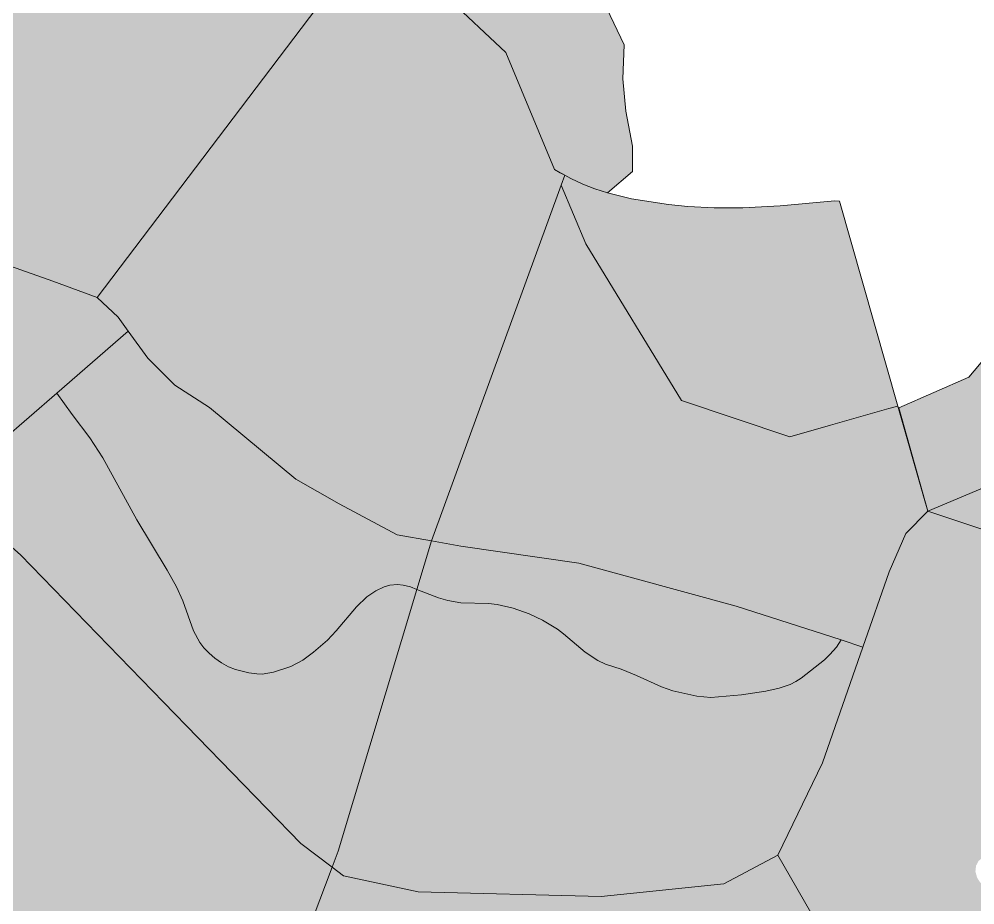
# Model space of a CAD drawing. Header units: metres. Extents: x 541853 to 549675, y 1832829 to 1845715.
# Drawn here: x 546608.8 to 547038, y 1839370.9 to 1839768.8 of the extents above; entities that cross this region are included whole.
import ezdxf

# ---------------------------------------------------------------- set-up
doc = ezdxf.new("R2010")
doc.units = ezdxf.units.M
doc.header["$MEASUREMENT"] = 0
doc.layers.add('1', color=7, linetype='Continuous', lineweight=0)

msp = doc.modelspace()

# ---------------------------------------------------------------- hatches: boundary and pattern name
at = {"layer": '1', "linetype": 'Continuous', "lineweight": 0}
for color, points in [(31, [(546873.09, 1839690.765), (546867.3, 1839692.625), (546862.02, 1839694.665), (546856.59, 1839697.17), (546853.89, 1839698.64), (546849.3, 1839701.28), (546827.37, 1839753.81), (546800.85, 1839778.77), (546759.45, 1839796.305), (546722.13, 1839812.115), (546717.87, 1839813.915), (546714.15, 1839819.915), (546677.34, 1839879.15), (546673.11, 1839885.96), (546680.1, 1839898.425), (546673.08, 1839928.665), (546668.01, 1839939), (546756.54, 1839908.385), (546735.87, 1839840.975), (546756.33, 1839823.605), (546779.19, 1839832.62), (546857.04, 1839806.67), (546880.59, 1839757.29), (546879.93, 1839741.9), (546881.22, 1839727.38), (546884.31, 1839711.765), (546884.31, 1839700.335)]), (43, [(546643.86, 1839643.74), (546623.97, 1839651.03), (546585.3, 1839664.695), (546568.23, 1839671.52), (546505.2, 1839711), (546520.08, 1839738.03), (546549.9, 1839770.655), (546572.25, 1839790.23), (546594.6, 1839814.47), (546599.97, 1839819.015), (546625.35, 1839840.57), (546677.34, 1839879.15), (546714.15, 1839819.915), (546717.87, 1839813.915), (546722.13, 1839812.115), (546759.45, 1839796.305)]), (43, [(546794.04, 1839534.435), (546778.65, 1839537.18), (546752.58, 1839551.055), (546733.17, 1839562.155), (546694.35, 1839594.345), (546678.81, 1839604.335), (546666.6, 1839616.545), (546657.84, 1839628.605), (546653.28, 1839634.86), (546643.86, 1839643.74), (546759.45, 1839796.305), (546800.85, 1839778.77), (546827.37, 1839753.81), (546849.3, 1839701.28), (546851.79, 1839699.765), (546853.89, 1839698.64), (546852.27, 1839694.215)]), (53, [(546575.97, 1839557.595), (546524.85, 1839602.595), (546519.99, 1839606.855), (546460.32, 1839628.68), (546427.05, 1839640.845), (546406.47, 1839654.345), (546449.52, 1839729.495), (546505.2, 1839711), (546568.23, 1839671.52), (546585.3, 1839664.695), (546623.97, 1839651.03), (546643.86, 1839643.74), (546653.28, 1839634.86), (546657.84, 1839628.605), (546625.71, 1839600.735)]), (43, [(546954.87, 1839581.205), (546906.3, 1839597.525), (546863.28, 1839667.815), (546852.27, 1839694.215), (546853.89, 1839698.64), (546856.59, 1839697.17), (546862.02, 1839694.665), (546867.3, 1839692.625), (546873.09, 1839690.765), (546883.8, 1839688.095), (546900.39, 1839685.47), (546909.06, 1839684.645), (546920.97, 1839684.075), (546933.84, 1839684.09), (546950.64, 1839684.915), (546975.21, 1839687.09), (546977.22, 1839687.045), (547003.47, 1839594.96), (546999.45, 1839593.835), (546973.17, 1839586.395)]), (43, [(546987.75, 1839486.72), (546977.94, 1839489.9), (546930.81, 1839505.14), (546860.19, 1839524.415), (546807.15, 1839532.095), (546794.04, 1839534.435), (546852.27, 1839694.215), (546863.28, 1839667.815), (546906.3, 1839597.525), (546954.87, 1839581.205), (546973.17, 1839586.395), (546999.45, 1839593.835), (547003.47, 1839594.96), (547015.32, 1839553.38), (547016.91, 1839547.8), (547007.07, 1839537.69), (546999.6, 1839520.56)]), (43, [(546718.02, 1839474.57), (546715.59, 1839474.645), (546711.99, 1839475.185), (546706.02, 1839476.625), (546702.84, 1839477.87), (546699.69, 1839479.595), (546696.66, 1839481.755), (546694.11, 1839483.93), (546691.77, 1839486.375), (546690, 1839488.715), (546687.12, 1839493.965), (546682.35, 1839507.435), (546679.47, 1839513.735), (546675.27, 1839521.235), (546661.71, 1839543.855), (546646.41, 1839571.71), (546640.62, 1839580.68), (546632.7, 1839591.105), (546625.71, 1839600.735), (546657.84, 1839628.605), (546666.6, 1839616.545), (546678.81, 1839604.335), (546694.35, 1839594.345), (546733.17, 1839562.155), (546752.58, 1839551.055), (546778.65, 1839537.18), (546794.04, 1839534.435), (546787.5, 1839512.595), (546784.53, 1839513.735), (546781.26, 1839514.545), (546778.71, 1839514.77), (546775.26, 1839514.485), (546772.71, 1839513.81), (546768.99, 1839512.025), (546764.97, 1839509.205), (546760.35, 1839504.765), (546751.14, 1839493.995), (546747.27, 1839489.855), (546741.06, 1839484.335), (546736.29, 1839480.855), (546730.8, 1839477.975), (546723.09, 1839475.425)]), (43, [(547016.91, 1839547.8), (547003.92, 1839594.225), (547035.24, 1839607.95), (547053.6, 1839629.595), (547063.26, 1839625.53), (547093.8, 1839619.545), (547121.64, 1839615.285), (547137.69, 1839613.545), (547149.27, 1839614.52), (547168.98, 1839622.245), (547186.2, 1839628.44), (547193.25, 1839627.315), (547186.98, 1839623.265), (547175.01, 1839618.765), (547152.81, 1839604.875), (547095.51, 1839580.815)]), (43, [(547082.13, 1839525.975), (547016.91, 1839547.8), (547095.51, 1839580.815), (547152.81, 1839604.875), (547175.01, 1839618.765), (547186.98, 1839623.265), (547193.25, 1839627.315), (547186.02, 1839596.895), (547181.25, 1839586.665), (547106.49, 1839529.515)]), (53, [(546749.43, 1839387.81), (546735.39, 1839398.49), (546673.74, 1839461.985), (546609.39, 1839528.165), (546575.97, 1839557.595), (546625.71, 1839600.735), (546632.7, 1839591.105), (546640.62, 1839580.68), (546646.41, 1839571.71), (546661.71, 1839543.855), (546675.27, 1839521.235), (546679.47, 1839513.735), (546682.35, 1839507.435), (546687.12, 1839493.965), (546690, 1839488.715), (546691.77, 1839486.375), (546694.11, 1839483.93), (546696.66, 1839481.755), (546699.69, 1839479.595), (546702.84, 1839477.87), (546706.02, 1839476.625), (546711.99, 1839475.185), (546715.59, 1839474.645), (546718.02, 1839474.57), (546723.09, 1839475.425), (546730.8, 1839477.975), (546736.29, 1839480.855), (546741.06, 1839484.335), (546747.27, 1839489.855), (546751.14, 1839493.995), (546760.35, 1839504.765), (546764.97, 1839509.205), (546768.99, 1839512.025), (546772.71, 1839513.81), (546775.26, 1839514.485), (546778.71, 1839514.77), (546781.26, 1839514.545), (546784.53, 1839513.735), (546787.5, 1839512.595), (546752.16, 1839395.085)]), (43, [(547016.91, 1839547.8), (547003.47, 1839594.96), (547015.32, 1839553.38)]), (43, [(546431.25, 1839296.865), (546409.26, 1839309.885), (546393.45, 1839327.75), (546376.59, 1839350.025), (546401.43, 1839400.89), (546428.34, 1839409.245), (546451.98, 1839442.965), (546476.16, 1839475.59), (546492, 1839495.42), (546507.84, 1839510.84), (546521.07, 1839524.055), (546575.97, 1839557.595), (546609.39, 1839528.165), (546673.74, 1839461.985), (546735.39, 1839398.49), (546749.43, 1839387.81), (546732.36, 1839342.63), (546716.37, 1839300.255), (546634.71, 1839362.505), (546606.69, 1839366.3), (546577.11, 1839366.675), (546560.46, 1839367.065), (546548.7, 1839367.065), (546531.27, 1839364.785), (546514.53, 1839360.57), (546489.66, 1839347.61), (546463.35, 1839333.105), (546443.73, 1839318.405)]), (53, [(546871.17, 1838712.195), (546795.6, 1838739.375), (546817.29, 1838766.33), (546819.3, 1838766.165), (546824.82, 1838759.16), (546834.87, 1838764.815), (546882.12, 1838760.765), (546872.16, 1838785.845), (546880.8, 1838790.705), (546887.58, 1838807.295), (546874.89, 1838815.83), (546859.8, 1838829.6), (546875.49, 1838857.14), (546855.48, 1838871.975), (546829.71, 1838870.265), (546811.68, 1838887.5), (546805.89, 1838905.785), (546789.72, 1838901.48), (546773.91, 1838889.675), (546767.82, 1838880.075), (546752.61, 1838875.065), (546755.28, 1838861.775), (546762.84, 1838853.495), (546763.08, 1838853.06), (546752.76, 1838858.25), (546723.54, 1838854.68), (546714.39, 1838862.915), (546748.11, 1838911.665), (546760.08, 1838934.405), (546771.42, 1838970.39), (546786.24, 1838966.01), (546844.62, 1838953.92), (546846.03, 1838954.115), (546881.55, 1838959.305), (546897.66, 1838966.01), (546917.13, 1838978.19), (547036.68, 1838927.055), (547037.52, 1838930.475), (547036.32, 1838957.835), (547037.52, 1838972.895), (547049.58, 1839015.9), (547068, 1839046.005), (547082.22, 1839070.92), (547106.46, 1839104.025), (547129.11, 1839125.445), (547085.31, 1839168.435), (547037.79, 1839239.775), (546949.56, 1839393.27), (546969.57, 1839434.745), (546987.75, 1839486.72), (546999.6, 1839520.56), (547007.07, 1839537.69), (547016.91, 1839547.8), (547082.13, 1839525.975), (547130.16, 1839471.03), (547149.15, 1839449.34), (547192.65, 1839426.3), (547203.39, 1839420.6), (547192.65, 1839426.285), (547198.92, 1839422.97), (547164.87, 1839441), (547165.59, 1839440.205), (547165.8, 1839439.155), (547165.5, 1839437.145), (547165.02, 1839435.765), (547162.8, 1839431.805), (547159.89, 1839428.355), (547156.62, 1839425.295), (547152, 1839421.95), (547148.76, 1839419.955), (547141.59, 1839416.295), (547135.44, 1839413.745), (547129.92, 1839411.78), (547101.03, 1839402.195), (547094.07, 1839400.305), (547088.04, 1839399.225), (547083.87, 1839398.835), (547059.27, 1839398.295), (547053.78, 1839397.545), (547049.16, 1839396.3), (547046.61, 1839395.325), (547043.55, 1839393.78), (547041.63, 1839392.46), (547039.62, 1839390.495), (547038.57, 1839388.515), (547038.27, 1839385.935), (547038.99, 1839383.235), (547039.95, 1839381.585), (547041.27, 1839379.98), (547044.45, 1839377.265), (547049.25, 1839374.16), (547068.18, 1839364.62), (547072.23, 1839362.925), (547077.69, 1839361.155), (547082.07, 1839360.105), (547087.77, 1839359.265), (547106.94, 1839357.78), (547124.91, 1839354.66), (547144.02, 1839353.475), (547147.35, 1839352.935), (547152.33, 1839351.525), (547158.99, 1839348.615), (547165.65, 1839344.73), (547174.44, 1839338.595), (547191.3, 1839325.935), (547198.44, 1839321.135), (547201.8, 1839319.185), (547208.61, 1839315.87), (547218.48, 1839312.06), (547223.76, 1839310.53), (547229.04, 1839309.825), (547234.77, 1839310.125), (547241.58, 1839311.46), (547248, 1839313.455), (547253.22, 1839315.84), (547257.81, 1839318.555), (547262.88, 1839321.99), (547277.25, 1839332.61), (547290.99, 1839342.36), (547294.41, 1839344.445), (547298.79, 1839346.515), (547301.67, 1839347.415), (547304.01, 1839347.865), (547307.28, 1839348.015), (547322.85, 1839346.59), (547326.57, 1839346.665), (547331.34, 1839347.34), (547335.45, 1839348.39), (547340.07, 1839350.19), (547344.6, 1839352.815), (547350.48, 1839357.315), (547351.71, 1839357.615), (547352.1, 1839357.075), (547352.31, 1839357.645), (547352.85, 1839357.975), (547359.36, 1839359.79), (547360.26, 1839360.24), (547361.46, 1839361.335), (547362.9, 1839363.285), (547367.25, 1839372.555), (547369.23, 1839376.245), (547370.16, 1839377.595), (547370.79, 1839378.105), (547374.63, 1839379.905), (547378.2, 1839381.12), (547381.95, 1839381.84), (547383.69, 1839381.915), (547416.42, 1839363.03), (547420.32, 1839348.645), (547429.71, 1839313.755), (547430.58, 1839310.605), (547430.46, 1839310.59), (547423.59, 1839311.97), (547425.27, 1839317.115), (547415.97, 1839312.33), (547411.68, 1839314.82), (547402.71, 1839311.205), (547404.72, 1839299.175), (547401.03, 1839287.775), (547403.34, 1839278.46), (547423.68, 1839244.305), (547422.78, 1839241.425), (547399.47, 1839249.435), (547403.07, 1839259.875), (547388.16, 1839268.17), (547384.38, 1839275.07), (547378.02, 1839278.745), (547376.22, 1839277.26), (547356.78, 1839285.99), (547348.77, 1839273.69), (547333.29, 1839274.755), (547294.2, 1839281.565), (547259.91, 1839285.075), (547255.35, 1839265.86), (547244.91, 1839254.595), (547235.34, 1839247.86), (547222.32, 1839247.965), (547217.85, 1839234.75), (547243.02, 1839218.07), (547253.34, 1839203.685), (547268.82, 1839191.865), (547278.39, 1839191.94), (547283.4, 1839188.55), (547288.41, 1839182.73), (547297.53, 1839170.67), (547297.17, 1839154.755), (547317.93, 1839140.61), (547326.72, 1839133.095), (547332.15, 1839137.19), (547330.47, 1839149.025), (547348.23, 1839170.235), (547353.39, 1839156.63), (547358.64, 1839155.805), (547362.63, 1839157.245), (547368.75, 1839165.165), (547376.76, 1839168.375), (547386.36, 1839169.635), (547369.92, 1839143.205), (547359.51, 1839132.69), (547358.67, 1839127.965), (547371, 1839123.645), (547363.95, 1839088.935), (547384.92, 1839063.315), (547429.77, 1839008.625), (547438.65, 1838997.735), (547429.41, 1838988.495), (547430.19, 1838982.495), (547430.76, 1838978.175), (547425.69, 1838975.385), (547416.87, 1838970.525), (547408.95, 1838971.62), (547385.55, 1838973.645), (547377.15, 1838975.415), (547359.63, 1838992.125), (547328.91, 1839010.035), (547318.5, 1839012.915), (547306.14, 1839011.31), (547305.12, 1839015.54), (547287.33, 1839012.975), (547275.09, 1839020.955), (547254.3, 1839019.455), (547211.85, 1839015.225), (547215.96, 1838968.185), (547218, 1838967.33), (547221.06, 1838963.235), (547223.4, 1838961.99), (547241.16, 1838962.14), (547275.18, 1838947.935), (547255.47, 1838948.835), (547186.38, 1838948.985), (547174.41, 1838949.03), (547132.74, 1838943.18), (547098.75, 1838938.41), (547089.99, 1838930.475), (547039.17, 1838884.56), (547030.26, 1838829.255), (547022.79, 1838830.62), (546984.87, 1838792.91), (546936.09, 1838744.445)]), (53, [(546919.47, 1839464.1), (546913.14, 1839464.685), (546902.46, 1839466.965), (546897.3, 1839468.765), (546886.08, 1839474), (546879.24, 1839476.745), (546872.13, 1839479.085), (546868.68, 1839480.63), (546862.95, 1839484.455), (546853.35, 1839492.69), (546850.56, 1839494.745), (546843.9, 1839498.765), (546837.81, 1839501.615), (546830.64, 1839504.135), (546823.47, 1839505.83), (546819.6, 1839506.235), (546807.15, 1839506.595), (546801.3, 1839507.555), (546797.1, 1839508.875), (546787.5, 1839512.595), (546794.04, 1839534.435), (546807.15, 1839532.095), (546860.19, 1839524.415), (546930.81, 1839505.14), (546977.94, 1839489.9), (546975.84, 1839486.585), (546972.93, 1839483.3), (546970.47, 1839481.005), (546960.09, 1839472.77), (546957.69, 1839471.165), (546955.11, 1839469.815), (546950.16, 1839468.165), (546944.13, 1839466.905), (546933.21, 1839465.27)]), (53, [(546870.24, 1839374.685), (546788.04, 1839376.815), (546754.47, 1839383.97), (546749.43, 1839387.81), (546752.16, 1839395.085), (546787.5, 1839512.595), (546797.1, 1839508.875), (546801.3, 1839507.555), (546807.15, 1839506.595), (546819.6, 1839506.235), (546823.47, 1839505.83), (546830.64, 1839504.135), (546837.81, 1839501.615), (546843.9, 1839498.765), (546850.56, 1839494.745), (546853.35, 1839492.69), (546862.95, 1839484.455), (546868.68, 1839480.63), (546872.13, 1839479.085), (546879.24, 1839476.745), (546886.08, 1839474), (546897.3, 1839468.765), (546902.46, 1839466.965), (546913.14, 1839464.685), (546919.47, 1839464.1), (546933.21, 1839465.27), (546944.13, 1839466.905), (546950.16, 1839468.165), (546955.11, 1839469.815), (546957.69, 1839471.165), (546960.09, 1839472.77), (546970.47, 1839481.005), (546972.93, 1839483.3), (546975.84, 1839486.585), (546977.94, 1839489.9), (546987.75, 1839486.72), (546969.57, 1839434.745), (546949.56, 1839393.27), (546949.5, 1839393.225), (546925.26, 1839380.4)]), (43, [(547005.54, 1839225.975), (546978.15, 1839255.585), (546949.68, 1839287.505), (546917.64, 1839308.865), (546909.45, 1839312.975), (546893.79, 1839320.79), (546869.94, 1839330.84), (546834.78, 1839337.125), (546819.36, 1839337.125), (546810.3, 1839337.125), (546793.38, 1839334.605), (546732.36, 1839342.63), (546749.43, 1839387.81), (546754.47, 1839383.97), (546788.04, 1839376.815), (546870.24, 1839374.685), (546925.26, 1839380.4), (546949.5, 1839393.225), (546949.56, 1839393.27), (547037.79, 1839239.775)])]:
    msp.add_hatch(color=color, dxfattribs=at).paths.add_polyline_path(points)

# ---------------------------------------------------------------- linework, layer by layer
at = {"layer": '1', "color": 7, "linetype": 'Continuous', "lineweight": 0, "flags": 128}
for points in [[(546505.2, 1839711), (546520.08, 1839738.03), (546549.9, 1839770.655), (546572.25, 1839790.23), (546594.6, 1839814.47), (546599.97, 1839819.015), (546625.35, 1839840.57), (546677.34, 1839879.15), (546714.15, 1839819.915), (546717.87, 1839813.915), (546722.13, 1839812.115), (546759.45, 1839796.305), (546643.86, 1839643.74), (546623.97, 1839651.03), (546585.3, 1839664.695), (546568.23, 1839671.52), (546505.2, 1839711)], [(546643.86, 1839643.74), (546759.45, 1839796.305), (546800.85, 1839778.77), (546827.37, 1839753.81), (546849.3, 1839701.28), (546851.79, 1839699.765), (546853.89, 1839698.64), (546852.27, 1839694.215), (546794.04, 1839534.435), (546778.65, 1839537.18), (546752.58, 1839551.055), (546733.17, 1839562.155), (546694.35, 1839594.345), (546678.81, 1839604.335), (546666.6, 1839616.545), (546657.84, 1839628.605), (546653.28, 1839634.86), (546643.86, 1839643.74)], [(546406.47, 1839654.345), (546449.52, 1839729.495), (546505.2, 1839711), (546568.23, 1839671.52), (546585.3, 1839664.695), (546623.97, 1839651.03), (546643.86, 1839643.74), (546653.28, 1839634.86), (546657.84, 1839628.605), (546625.71, 1839600.735), (546575.97, 1839557.595), (546524.85, 1839602.595), (546519.99, 1839606.855), (546460.32, 1839628.68), (546427.05, 1839640.845), (546406.47, 1839654.345)], [(546852.27, 1839694.215), (546853.89, 1839698.64), (546856.59, 1839697.17), (546862.02, 1839694.665), (546867.3, 1839692.625), (546873.09, 1839690.765), (546883.8, 1839688.095), (546900.39, 1839685.47), (546909.06, 1839684.645), (546920.97, 1839684.075), (546933.84, 1839684.09), (546950.64, 1839684.915), (546975.21, 1839687.09), (546977.22, 1839687.045), (547003.47, 1839594.96), (546999.45, 1839593.835), (546973.17, 1839586.395), (546954.87, 1839581.205), (546906.3, 1839597.525), (546863.28, 1839667.815), (546852.27, 1839694.215)], [(546794.04, 1839534.435), (546852.27, 1839694.215), (546863.28, 1839667.815), (546906.3, 1839597.525), (546954.87, 1839581.205), (546973.17, 1839586.395), (546999.45, 1839593.835), (547003.47, 1839594.96), (547015.32, 1839553.38), (547016.91, 1839547.8), (547007.07, 1839537.69), (546999.6, 1839520.56), (546987.75, 1839486.72), (546977.94, 1839489.9), (546930.81, 1839505.14), (546860.19, 1839524.415), (546807.15, 1839532.095), (546794.04, 1839534.435)], [(546625.71, 1839600.735), (546657.84, 1839628.605), (546666.6, 1839616.545), (546678.81, 1839604.335), (546694.35, 1839594.345), (546733.17, 1839562.155), (546752.58, 1839551.055), (546778.65, 1839537.18), (546794.04, 1839534.435), (546787.5, 1839512.595), (546784.53, 1839513.735), (546781.26, 1839514.545), (546778.71, 1839514.77), (546775.26, 1839514.485), (546772.71, 1839513.81), (546768.99, 1839512.025), (546764.97, 1839509.205), (546760.35, 1839504.765), (546751.14, 1839493.995), (546747.27, 1839489.855), (546741.06, 1839484.335), (546736.29, 1839480.855), (546730.8, 1839477.975), (546723.09, 1839475.425), (546718.02, 1839474.57), (546715.59, 1839474.645), (546711.99, 1839475.185), (546706.02, 1839476.625), (546702.84, 1839477.87), (546699.69, 1839479.595), (546696.66, 1839481.755), (546694.11, 1839483.93), (546691.77, 1839486.375), (546690, 1839488.715), (546687.12, 1839493.965), (546682.35, 1839507.435), (546679.47, 1839513.735), (546675.27, 1839521.235), (546661.71, 1839543.855), (546646.41, 1839571.71), (546640.62, 1839580.68), (546632.7, 1839591.105), (546625.71, 1839600.735)], [(547193.25, 1839627.315), (547186.98, 1839623.265), (547175.01, 1839618.765), (547152.81, 1839604.875), (547095.51, 1839580.815), (547016.91, 1839547.8), (547003.92, 1839594.225), (547035.24, 1839607.95), (547053.6, 1839629.595), (547063.26, 1839625.53), (547093.8, 1839619.545), (547121.64, 1839615.285), (547137.69, 1839613.545), (547149.27, 1839614.52), (547168.98, 1839622.245), (547186.2, 1839628.44), (547193.25, 1839627.315)], [(547181.25, 1839586.665), (547106.49, 1839529.515), (547082.13, 1839525.975), (547016.91, 1839547.8), (547095.51, 1839580.815), (547152.81, 1839604.875), (547175.01, 1839618.765), (547186.98, 1839623.265), (547193.25, 1839627.315), (547186.02, 1839596.895), (547181.25, 1839586.665)], [(547003.47, 1839594.96), (547015.32, 1839553.38), (547016.91, 1839547.8), (547003.47, 1839594.96)], [(546787.5, 1839512.595), (546794.04, 1839534.435), (546807.15, 1839532.095), (546860.19, 1839524.415), (546930.81, 1839505.14), (546977.94, 1839489.9), (546975.84, 1839486.585), (546972.93, 1839483.3), (546970.47, 1839481.005), (546960.09, 1839472.77), (546957.69, 1839471.165), (546955.11, 1839469.815), (546950.16, 1839468.165), (546944.13, 1839466.905), (546933.21, 1839465.27), (546919.47, 1839464.1), (546913.14, 1839464.685), (546902.46, 1839466.965), (546897.3, 1839468.765), (546886.08, 1839474), (546879.24, 1839476.745), (546872.13, 1839479.085), (546868.68, 1839480.63), (546862.95, 1839484.455), (546853.35, 1839492.69), (546850.56, 1839494.745), (546843.9, 1839498.765), (546837.81, 1839501.615), (546830.64, 1839504.135), (546823.47, 1839505.83), (546819.6, 1839506.235), (546807.15, 1839506.595), (546801.3, 1839507.555), (546797.1, 1839508.875), (546787.5, 1839512.595)], [(546749.43, 1839387.81), (546752.16, 1839395.085), (546787.5, 1839512.595), (546797.1, 1839508.875), (546801.3, 1839507.555), (546807.15, 1839506.595), (546819.6, 1839506.235), (546823.47, 1839505.83), (546830.64, 1839504.135), (546837.81, 1839501.615), (546843.9, 1839498.765), (546850.56, 1839494.745), (546853.35, 1839492.69), (546862.95, 1839484.455), (546868.68, 1839480.63), (546872.13, 1839479.085), (546879.24, 1839476.745), (546886.08, 1839474), (546897.3, 1839468.765), (546902.46, 1839466.965), (546913.14, 1839464.685), (546919.47, 1839464.1), (546933.21, 1839465.27), (546944.13, 1839466.905), (546950.16, 1839468.165), (546955.11, 1839469.815), (546957.69, 1839471.165), (546960.09, 1839472.77), (546970.47, 1839481.005), (546972.93, 1839483.3), (546975.84, 1839486.585), (546977.94, 1839489.9), (546987.75, 1839486.72), (546969.57, 1839434.745), (546949.56, 1839393.27), (546949.5, 1839393.225), (546925.26, 1839380.4), (546870.24, 1839374.685), (546788.04, 1839376.815), (546754.47, 1839383.97), (546749.43, 1839387.81)], [(546732.36, 1839342.63), (546749.43, 1839387.81), (546754.47, 1839383.97), (546788.04, 1839376.815), (546870.24, 1839374.685), (546925.26, 1839380.4), (546949.5, 1839393.225), (546949.56, 1839393.27), (547037.79, 1839239.775), (547005.54, 1839225.975), (546978.15, 1839255.585), (546949.68, 1839287.505), (546917.64, 1839308.865), (546909.45, 1839312.975), (546893.79, 1839320.79), (546869.94, 1839330.84), (546834.78, 1839337.125), (546819.36, 1839337.125), (546810.3, 1839337.125), (546793.38, 1839334.605), (546732.36, 1839342.63)]]:
    msp.add_lwpolyline(points, close=True, dxfattribs=at)
for points in [[(546857.04, 1839806.67), (546880.59, 1839757.29), (546879.93, 1839741.9), (546881.22, 1839727.38), (546884.31, 1839711.765), (546884.31, 1839700.335), (546873.09, 1839690.765), (546867.3, 1839692.625), (546862.02, 1839694.665), (546856.59, 1839697.17), (546853.89, 1839698.64), (546849.3, 1839701.28), (546827.37, 1839753.81), (546800.85, 1839778.77)], [(546575.97, 1839557.595), (546625.71, 1839600.735), (546632.7, 1839591.105), (546640.62, 1839580.68), (546646.41, 1839571.71), (546661.71, 1839543.855), (546675.27, 1839521.235), (546679.47, 1839513.735), (546682.35, 1839507.435), (546687.12, 1839493.965), (546690, 1839488.715), (546691.77, 1839486.375), (546694.11, 1839483.93), (546696.66, 1839481.755), (546699.69, 1839479.595), (546702.84, 1839477.87), (546706.02, 1839476.625), (546711.99, 1839475.185), (546715.59, 1839474.645), (546718.02, 1839474.57), (546723.09, 1839475.425), (546730.8, 1839477.975), (546736.29, 1839480.855), (546741.06, 1839484.335), (546747.27, 1839489.855), (546751.14, 1839493.995), (546760.35, 1839504.765), (546764.97, 1839509.205), (546768.99, 1839512.025), (546772.71, 1839513.81), (546775.26, 1839514.485), (546778.71, 1839514.77), (546781.26, 1839514.545), (546784.53, 1839513.735), (546787.5, 1839512.595), (546752.16, 1839395.085), (546749.43, 1839387.81), (546735.39, 1839398.49), (546673.74, 1839461.985), (546609.39, 1839528.165), (546575.97, 1839557.595)], [(546376.59, 1839350.025), (546401.43, 1839400.89), (546401.43, 1839400.89), (546428.34, 1839409.245), (546451.98, 1839442.965), (546476.16, 1839475.59), (546492, 1839495.42), (546507.84, 1839510.84), (546521.07, 1839524.055), (546575.97, 1839557.595), (546609.39, 1839528.165), (546673.74, 1839461.985), (546735.39, 1839398.49), (546749.43, 1839387.81), (546732.36, 1839342.63)], [(547085.31, 1839168.435), (547037.79, 1839239.775), (546949.56, 1839393.27), (546969.57, 1839434.745), (546987.75, 1839486.72), (546999.6, 1839520.56), (547007.07, 1839537.69), (547016.91, 1839547.8), (547082.13, 1839525.975)]]:
    msp.add_lwpolyline(points, dxfattribs=at)

doc.saveas('drawing.dxf')
